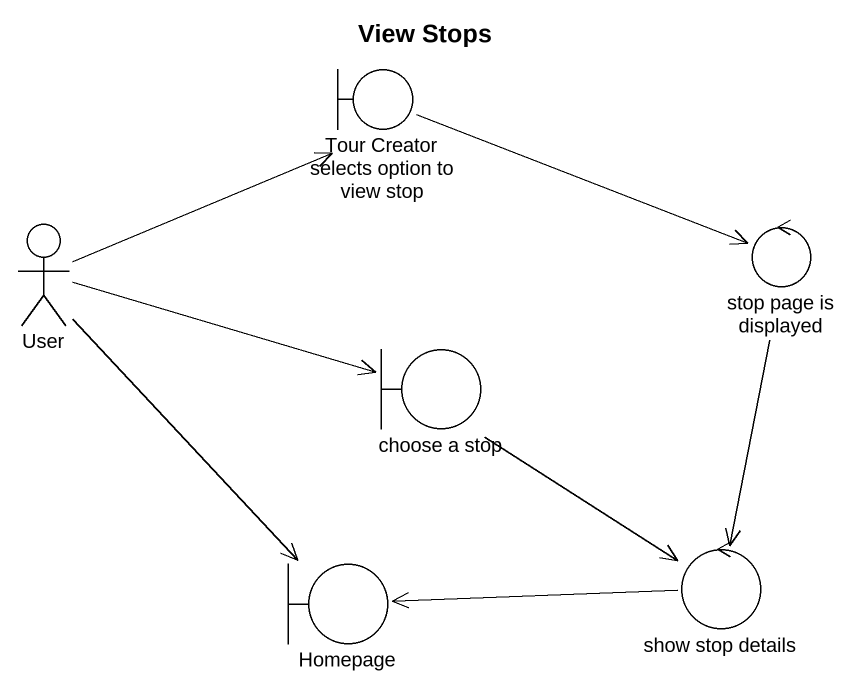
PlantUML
@startuml
title View Stops
boundary "Tour Creator selects option to view stop" as Tour_Creator_selects_option
actor User
control "stop page is displayed" as stop_page_is_displayed
boundary "choose a stop" as choose_a_stop
boundary Homepage
control "show stop details" as show_stop_details
Tour_Creator_selects_option -right-> stop_page_is_displayed
User -right-> Tour_Creator_selects_option
User -right-> choose_a_stop
User --> Homepage
stop_page_is_displayed --> show_stop_details
choose_a_stop --> show_stop_details
show_stop_details -left-> Homepage
@enduml
